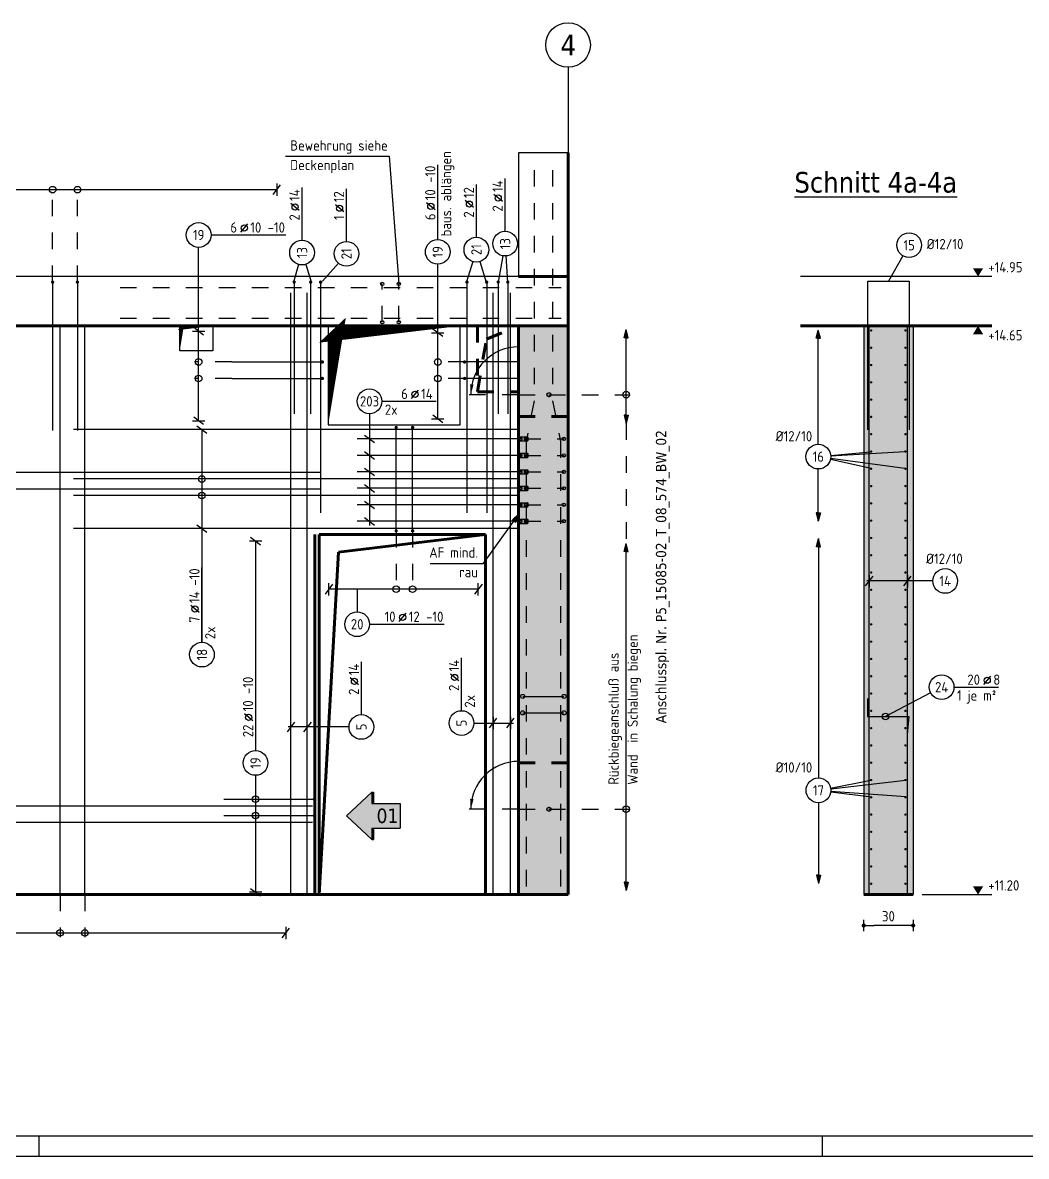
# Model space of a CAD drawing. Extents: x -6.5 to 37.8, y -21.5 to 0.
# Drawn here: x 6.68 to 12.76, y -21.46 to -14.58 of the extents above; entities that cross this region are included whole.
import ezdxf
from ezdxf.enums import TextEntityAlignment as Align

# ---------------------------------------------------------------- set-up
doc = ezdxf.new("R2010")
doc.units = 0
doc.header["$LTSCALE"] = 0.25
for name, pattern in [('AUSGEZOGEN', [1000.01, 1000, 0.01]), ('DOT', [0.175, 0.05, -0.125]), ('HIDDEN', [0.375, 0.25, -0.125]), ('HIDDEN2', [0.187, 0.125, -0.062]), ('VERDECKT', [0.375, 0.25, -0.125])]:
    doc.linetypes.add(name, pattern=pattern)
for name, color, linetype in [('ACHSEN', 7, 'Continuous'), ('AFU', 7, 'Continuous'), ('BETON', 7, 'Continuous'), ('DRUEBER', 7, 'Continuous'), ('grau_hell', 7, 'Continuous'), ('grau_mittel', 7, 'Continuous'), ('HILFE', 7, 'Continuous'), ('INDEX', 7, 'Continuous'), ('koten', 7, 'Continuous'), ('LENTON', 7, 'Continuous'), ('MASSE', 7, 'Continuous'), ('OBJEKT', 7, 'Continuous'), ('RAHMEN', 7, 'Continuous'), ('RND', 7, 'Continuous'), ('RND-1', 7, 'Continuous'), ('SCHATTEN', 15, 'Continuous'), ('SFP_Achsen', 7, 'Continuous'), ('STAHL', 7, 'Continuous'), ('TEXT', 7, 'Continuous'), ('VERDECKT', 7, 'Continuous'), ('WBZ', 7, 'Continuous'), ('WD', 7, 'Continuous')]:
    doc.layers.add(name, color=color, linetype=linetype)
doc.layers.add('NOPLOT', color=7, linetype='Continuous', plot=False)
doc.styles.add('helv', font='tahoma.ttf')
doc.styles.add('txt', font='isocp.shx')
doc.linetypes.add('AFU_50K', pattern='A,0.15,["/",Standard,S=0.2,R=0,X=-0.01,Y=-0.1],0.07,["/",Standard,S=0.2,R=0,X=-0.01,Y=-0.1],0.15', length=0.37)
doc.linetypes.add('AFU_50L', pattern='A,0.75,["/",Standard,S=0.2,R=0,X=-0.01,Y=-0.1],0.07,["/",Standard,S=0.2,R=0,X=-0.01,Y=-0.1],0.75', length=1.57)
doc.dimstyles.new('DOT_I', dxfattribs={"dimscale": 0.25, "dimtxt": 0.25, "dimasz": 0.25, "dimexe": 0.1, "dimexo": 0.3, "dimgap": 0.1, "dimtad": 1, "dimdec": 3, "dimzin": 3, "dimtxsty": 'txt', "dimblk": 'DOT', "dimblk1": 'DOT', "dimblk2": 'DOT', "dimsah": 1, "dimcen": 0.1, "dimse1": 1, "dimse2": 1, "dimazin": 0, "dimtfac": 1, "dimtdec": 4, "dimtix": 1, "dimtmove": 2, "dimatfit": 3, "dimfxl": 0, "dimtvp": 1, "dimtolj": 1, "dimtzin": 0, "dimarcsym": 0})

# ---------------------------------------------------------------- blocks, each defined once
blk = doc.blocks.new('PFEIL')
at = {"color": 7, "linetype": 'Continuous'}
blk.add_solid([(-1, -0.17), (-1, 0.17), (0, 0)], dxfattribs=at)
blk = doc.blocks.new('Pfeillinie')
at = {"layer": 'TEXT', "linetype": 'Continuous'}
blk.add_hatch(color=7, dxfattribs=at).paths.add_polyline_path([(0, 0), (-0.8, 0.2), (-0.8, 0), (-0.8, -0.2)])
at = {"layer": 'TEXT', "color": 7, "linetype": 'Continuous'}
for p, q in [((-0.8, 0), (-0.8, 0.2)), ((-0.8, 0.2), (0, 0)), ((-0.8, 0), (-0.8, -0.2)), ((-0.8, -0.2), (0, 0))]:
    blk.add_line(p, q, dxfattribs=at)
blk = doc.blocks.new('RND_LEI')
at = {"layer": 'RND', "color": 7, "linetype": 'Continuous'}
blk.add_line((1.022, 0.066), (1.19, 0.27), dxfattribs=at)
for centre, radius in [((0, 0), 0.3), ((1.106, 0.168), 0.075)]:
    blk.add_circle(centre, radius, dxfattribs=at)
at = {"layer": 'RND', "color": 7, "linetype": 'Continuous', "style": 'txt'}
blk.add_attdef('ANZ', text='', height=0.25, dxfattribs=at).set_placement((0.931, 0.057), align=Align.RIGHT)
for tag, p in [('DUM', (1.253, 0.057)), ('ABSTD', (1.674, 0.057)), ('POSTXT', (0.374, -0.327))]:
    blk.add_attdef(tag, p, '', height=0.25, dxfattribs=at)
blk.add_attdef('POSL', text='', height=0.25, dxfattribs=at).set_placement((0, 0), align=Align.MIDDLE)
blk = doc.blocks.new('LEI_GRE')
at = {"layer": 'RND', "color": 7, "linetype": 'Continuous'}
for p, q in [((-0.09, -0.12), (0.09, 0.12)), ((0, 0.15), (0, -0.15))]:
    blk.add_line(p, q, dxfattribs=at)
blk = doc.blocks.new('OKRD_O')
at = {"layer": 'koten', "color": 7, "linetype": 'Continuous'}
blk.add_solid([(-0.125, 0.202), (0.125, 0.202), (0, 0)], dxfattribs=at)
at = {"layer": 'koten', "style": 'txt'}
blk.add_attdef('OKRD', (0.25, 0.1), '', height=0.25, dxfattribs=at)
blk = doc.blocks.new('okrd_u')
at = {"layer": 'koten', "color": 7, "linetype": 'Continuous'}
blk.add_solid([(-0.125, -0.202), (0.125, -0.202), (0, 0)], dxfattribs=at)
at = {"layer": 'koten', "style": 'txt'}
blk.add_attdef('OKRD', (0.25, -0.35), '', height=0.25, dxfattribs=at)
blk = doc.blocks.new('RND_HIN')
at = {"layer": 'RND', "color": 7, "linetype": 'Continuous'}
blk.add_circle((0, 0), 0.3, dxfattribs=at)
at = {"layer": 'RND', "color": 7, "linetype": 'Continuous', "style": 'txt'}
blk.add_attdef('POSI', text='', height=0.25, dxfattribs=at).set_placement((0, 0), align=Align.MIDDLE)
blk = doc.blocks.new('DOT')
at = {"layer": 'MASSE', "color": 7, "linetype": 'Continuous'}
for p, q in [((0, 0), (-1, 0)), ((0, 0.54), (0, -0.54))]:
    blk.add_line(p, q, dxfattribs=at)
at = {"layer": 'MASSE', "color": 7, "linetype": 'Continuous', "const_width": 0.2}
blk.add_lwpolyline([(-0.1, 0, 1), (0.1, 0, 1)], format="xyb", close=True, dxfattribs=at)
blk = doc.blocks.new('*D17')
at = {"layer": 'Defpoints', "color": 0, "linetype": 'AUSGEZOGEN', "transparency": 16777216}
for p in [(11.7758, -20.0607), (11.7758, -20.0607), (12.0758, -20.0607)]:
    blk.add_point(p, dxfattribs=at)
at = {"layer": 'MASSE', "color": 0, "linetype": 'AUSGEZOGEN', "lineweight": -2, "transparency": 16777216}
blk.add_line((12.0133, -20.0607), (11.8383, -20.0607), dxfattribs=at)
at = {"layer": 'MASSE', "color": 0, "linetype": 'AUSGEZOGEN', "lineweight": -2, "transparency": 16777216, "xscale": 0.0625, "yscale": 0.0625, "zscale": 0.0625, "rotation": 180}
blk.add_blockref('DOT', (11.7758, -20.0607), dxfattribs=at)
at = {"layer": 'MASSE', "color": 0, "linetype": 'AUSGEZOGEN', "lineweight": -2, "transparency": 16777216, "xscale": 0.0625, "yscale": 0.0625, "zscale": 0.0625}
blk.add_blockref('DOT', (12.0758, -20.0607), dxfattribs=at)
at = {"layer": 'MASSE', "color": 0, "linetype": 'AUSGEZOGEN', "transparency": 16777216, "insert": (11.9258, -20.0044), "char_height": 0.0625, "attachment_point": 5, "style": 'txt'}
blk.add_mtext('\\A1;30', dxfattribs=at)
blk = doc.blocks.new('A1-19-0')
at = {"layer": 'RAHMEN', "color": 5}
blk.add_line((2, 0.5), (102.6, 0.5), dxfattribs=at)
at = {"layer": 'RAHMEN', "color": 7}
for p, q in [((27.1, 0), (27.1, 0.5)), ((46.1, 0), (46.1, 0.5))]:
    blk.add_line(p, q, dxfattribs=at)
at = {"layer": 'RAHMEN'}
blk.add_line((0, 0), (103.1, 0), dxfattribs=at)
blk = doc.blocks.new('hin_ind5')
at = {"layer": 'grau_hell', "linetype": 'AUSGEZOGEN'}
h = blk.add_hatch(color=9, dxfattribs=at)
h.dxf.hatch_style = 2
h.paths.add_polyline_path([(0, 0), (0.619, -0.577), (0.619, -0.3), (1.306, -0.3), (1.306, 0.3), (0.619, 0.3), (0.619, 0.577)])
h.paths.add_polyline_path([(0.34, -0.274), (1.311, -0.274), (1.311, 0.274), (0.34, 0.274)], flags=9)
at = {"layer": 'OBJEKT', "linetype": 'AUSGEZOGEN'}
for points in [[(0.619, 0.3), (0.66, 0.3), (0.66, 0.577), (0.619, 0.577)], [(0.619, -0.577), (0.66, -0.577), (0.66, -0.3), (0.619, -0.3)]]:
    blk.add_hatch(color=1, dxfattribs=at).paths.add_polyline_path(points)
at = {"layer": 'OBJEKT', "color": 1, "linetype": 'AUSGEZOGEN'}
for p, q in [((0, 0), (0.619, 0.577)), ((0.619, 0.577), (0.619, 0.3)), ((0.619, 0.577), (0.66, 0.577)), ((0.66, 0.577), (0.66, 0.3)), ((0.619, 0.3), (1.306, 0.3)), ((1.306, 0.3), (1.306, -0.3)), ((0, 0), (0.619, -0.577)), ((0.619, -0.3), (0.619, -0.577)), ((0.619, -0.3), (1.306, -0.3)), ((0.66, -0.3), (0.66, -0.577))]:
    blk.add_line(p, q, dxfattribs=at)
at = {"layer": 'OBJEKT', "color": 7, "linetype": 'AUSGEZOGEN'}
blk.add_line((0.619, -0.577), (0.66, -0.577), dxfattribs=at)
at = {"layer": 'INDEX', "color": 1, "linetype": 'Continuous', "style": 'helv'}
blk.add_attdef('INDEX', text='', height=0.35, rotation=360, dxfattribs=at).set_placement((1.259, 0), align=Align.MIDDLE_RIGHT)

msp = doc.modelspace()

# ---------------------------------------------------------------- hatches: boundary and pattern name
at = {"layer": 'grau_mittel'}
h = msp.add_hatch(color=61, dxfattribs=at)
h.paths.add_polyline_path([(9.6828, -16.8235), (9.6828, -16.9735), (9.9828, -16.9735), (9.9828, -16.4235), (9.6828, -16.4235)])
h.paths.add_polyline_path([(9.9828, -16.9735), (9.6828, -16.9735), (9.6828, -19.0735), (9.9828, -19.0735)])
h.paths.add_polyline_path([(9.9828, -19.0735), (9.6828, -19.0735), (9.6828, -19.8735), (9.9828, -19.8735)])
msp.add_hatch(color=61, dxfattribs=at).paths.add_polyline_path([(11.7758, -19.8735), (12.0758, -19.8735), (12.0758, -16.4235), (11.7758, -16.4235)])

# ---------------------------------------------------------------- linework, layer by layer
at = {"layer": 'ACHSEN', "color": 140, "linetype": 'AUSGEZOGEN'}
msp.add_line((9.9828, -14.854), (9.9828, -16.0798), dxfattribs=at)
at = {"layer": 'AFU', "color": 8, "linetype": 'AFU_50K', "lineweight": 70}
for p, q in [((9.6828, -16.1235), (9.9828, -16.1235)), ((11.7758, -16.4235), (12.0758, -16.4235)), ((11.7758, -19.8735), (12.0758, -19.8735))]:
    msp.add_line(p, q, dxfattribs=at)
at = {"layer": 'AFU', "color": 8, "linetype": 'AFU_50L', "lineweight": 70}
for p, q in [((9.9828, -16.4235), (2.3828, -16.4235)), ((9.6828, -16.4235), (9.6828, -19.8735)), ((2.3828, -19.8735), (9.9828, -19.8735))]:
    msp.add_line(p, q, dxfattribs=at)
at = {"layer": 'BETON', "color": 6, "linetype": 'AUSGEZOGEN'}
for p, q in [((9.9828, -15.3735), (9.6828, -15.3735)), ((9.6828, -15.3735), (9.6828, -16.1235)), ((9.6828, -16.1235), (6.0578, -16.1235)), ((12.5522, -16.1235), (11.3929, -16.1235)), ((11.7758, -16.4235), (11.7758, -19.8735)), ((12.0758, -16.4235), (12.0758, -19.8735))]:
    msp.add_line(p, q, dxfattribs=at)
at = {"layer": 'BETON', "color": 6, "linetype": 'AUSGEZOGEN', "lineweight": 70}
for p, q in [((9.9828, -19.8735), (9.9828, -15.3735)), ((11.3929, -16.4235), (11.7758, -16.4235)), ((12.0758, -16.4235), (12.5522, -16.4235)), ((8.4728, -17.6885), (8.4728, -19.8735)), ((8.4728, -17.6885), (9.4828, -17.6885)), ((9.4828, -17.6885), (9.4828, -19.8735))]:
    msp.add_line(p, q, dxfattribs=at)
at = {"layer": 'DRUEBER', "color": 7, "linetype": 'DOT', "lineweight": 70}
for p, q in [((2.6328, -16.4235), (9.6828, -16.4235)), ((9.6828, -16.4235), (9.6828, -16.9735)), ((9.6828, -16.9735), (9.9828, -16.9735)), ((9.6828, -19.8735), (9.6828, -19.0735)), ((9.6828, -19.0735), (9.9828, -19.0735))]:
    msp.add_line(p, q, dxfattribs=at)
at = {"layer": 'HILFE', "color": 102, "linetype": 'AUSGEZOGEN'}
for p, q in [((8.269, -15.3941), (8.8973, -15.3941)), ((8.8973, -15.3941), (8.9555, -16.168)), ((12.1309, -19.8735), (12.5522, -19.8735))]:
    msp.add_line(p, q, dxfattribs=at)
at = {"layer": 'LENTON', "color": 102}
for p, q in [((9.6828, -17.0958), (9.6828, -17.1021)), ((9.6828, -17.0958), (9.6838, -17.0958)), ((9.6837, -17.1013), (9.6828, -17.1001)), ((9.6828, -17.1021), (9.6828, -17.1148)), ((9.6828, -17.1148), (9.6828, -17.1212)), ((9.6828, -17.1168), (9.6837, -17.1156)), ((9.6828, -17.1212), (9.6838, -17.1212)), ((9.6837, -17.1156), (9.6837, -17.1013)), ((9.7041, -17.1034), (9.6837, -17.1013)), ((9.6837, -17.1013), (9.6837, -17.1156)), ((9.6837, -17.1156), (9.7041, -17.1135)), ((9.6846, -17.0973), (9.6838, -17.0958)), ((9.6838, -17.1212), (9.6846, -17.1196)), ((9.6861, -17.0958), (9.6853, -17.0973)), ((9.6853, -17.1196), (9.6861, -17.1212)), ((9.6861, -17.0958), (9.7366, -17.0958)), ((9.6861, -17.1212), (9.7366, -17.1212)), ((9.7041, -17.1135), (9.7041, -17.1034)), ((9.7373, -17.1013), (9.7169, -17.1034)), ((9.7169, -17.1034), (9.7169, -17.1135)), ((9.7169, -17.1135), (9.7373, -17.1156)), ((9.7383, -17.0975), (9.7366, -17.0958)), ((9.7366, -17.1212), (9.7383, -17.1195)), ((9.7383, -17.1001), (9.7373, -17.1013)), ((9.7373, -17.1013), (9.7373, -17.1156)), ((9.7373, -17.1156), (9.7373, -17.1013)), ((9.7373, -17.1156), (9.7383, -17.1168)), ((9.7383, -17.0975), (9.7383, -17.0989)), ((9.7383, -17.0989), (9.7383, -17.1085)), ((9.7383, -17.1085), (9.7383, -17.118)), ((9.7383, -17.118), (9.7383, -17.1195)), ((9.6828, -17.1958), (9.6828, -17.2021)), ((9.6828, -17.1958), (9.6838, -17.1958)), ((9.6837, -17.2013), (9.6828, -17.2001)), ((9.6828, -17.2021), (9.6828, -17.2148)), ((9.6828, -17.2148), (9.6828, -17.2212)), ((9.6828, -17.2168), (9.6837, -17.2156)), ((9.6828, -17.2212), (9.6838, -17.2212)), ((9.6837, -17.2156), (9.6837, -17.2013)), ((9.7041, -17.2034), (9.6837, -17.2013)), ((9.6837, -17.2013), (9.6837, -17.2156)), ((9.6837, -17.2156), (9.7041, -17.2135)), ((9.6846, -17.1973), (9.6838, -17.1958)), ((9.6838, -17.2212), (9.6846, -17.2196)), ((9.6861, -17.1958), (9.6853, -17.1973)), ((9.6853, -17.2196), (9.6861, -17.2212)), ((9.6861, -17.1958), (9.7366, -17.1958)), ((9.6861, -17.2212), (9.7366, -17.2212)), ((9.7041, -17.2135), (9.7041, -17.2034)), ((9.7373, -17.2013), (9.7169, -17.2034)), ((9.7169, -17.2034), (9.7169, -17.2135)), ((9.7169, -17.2135), (9.7373, -17.2156)), ((9.7383, -17.1975), (9.7366, -17.1958)), ((9.7366, -17.2212), (9.7383, -17.2195)), ((9.7383, -17.2001), (9.7373, -17.2013)), ((9.7373, -17.2013), (9.7373, -17.2156)), ((9.7373, -17.2156), (9.7373, -17.2013)), ((9.7373, -17.2156), (9.7383, -17.2168)), ((9.7383, -17.1975), (9.7383, -17.1989)), ((9.7383, -17.1989), (9.7383, -17.2085)), ((9.7383, -17.2085), (9.7383, -17.218)), ((9.7383, -17.218), (9.7383, -17.2195)), ((9.6828, -17.2958), (9.6828, -17.3021)), ((9.6828, -17.2958), (9.6838, -17.2958)), ((9.6837, -17.3013), (9.6828, -17.3001)), ((9.6828, -17.3021), (9.6828, -17.3148)), ((9.6828, -17.3148), (9.6828, -17.3212)), ((9.6828, -17.3168), (9.6837, -17.3156)), ((9.6828, -17.3212), (9.6838, -17.3212)), ((9.6837, -17.3156), (9.6837, -17.3013)), ((9.7041, -17.3034), (9.6837, -17.3013)), ((9.6837, -17.3013), (9.6837, -17.3156)), ((9.6837, -17.3156), (9.7041, -17.3135)), ((9.6846, -17.2973), (9.6838, -17.2958)), ((9.6838, -17.3212), (9.6846, -17.3196)), ((9.6861, -17.2958), (9.6853, -17.2973)), ((9.6853, -17.3196), (9.6861, -17.3212)), ((9.6861, -17.2958), (9.7366, -17.2958)), ((9.6861, -17.3212), (9.7366, -17.3212)), ((9.7041, -17.3135), (9.7041, -17.3034)), ((9.7373, -17.3013), (9.7169, -17.3034)), ((9.7169, -17.3034), (9.7169, -17.3135)), ((9.7169, -17.3135), (9.7373, -17.3156)), ((9.7383, -17.2975), (9.7366, -17.2958)), ((9.7366, -17.3212), (9.7383, -17.3195)), ((9.7383, -17.3001), (9.7373, -17.3013)), ((9.7373, -17.3013), (9.7373, -17.3156)), ((9.7373, -17.3156), (9.7373, -17.3013)), ((9.7373, -17.3156), (9.7383, -17.3168)), ((9.7383, -17.2975), (9.7383, -17.2989)), ((9.7383, -17.2989), (9.7383, -17.3085)), ((9.7383, -17.3085), (9.7383, -17.318)), ((9.7383, -17.318), (9.7383, -17.3195)), ((9.6828, -17.3958), (9.6828, -17.4021)), ((9.6828, -17.3958), (9.6838, -17.3958)), ((9.6846, -17.3973), (9.6838, -17.3958)), ((9.6861, -17.3958), (9.6853, -17.3973)), ((9.6861, -17.3958), (9.7366, -17.3958)), ((9.7383, -17.3975), (9.7366, -17.3958)), ((9.7383, -17.3975), (9.7383, -17.3989)), ((9.7383, -17.3989), (9.7383, -17.4085)), ((9.6837, -17.4013), (9.6828, -17.4001)), ((9.6828, -17.4021), (9.6828, -17.4148)), ((9.6828, -17.4148), (9.6828, -17.4212)), ((9.6828, -17.4168), (9.6837, -17.4156)), ((9.6828, -17.4212), (9.6838, -17.4212)), ((9.6837, -17.4156), (9.6837, -17.4013)), ((9.7041, -17.4034), (9.6837, -17.4013)), ((9.6837, -17.4013), (9.6837, -17.4156)), ((9.6837, -17.4156), (9.7041, -17.4135)), ((9.6838, -17.4212), (9.6846, -17.4196)), ((9.6853, -17.4196), (9.6861, -17.4212)), ((9.6861, -17.4212), (9.7366, -17.4212)), ((9.7041, -17.4135), (9.7041, -17.4034)), ((9.7373, -17.4013), (9.7169, -17.4034)), ((9.7169, -17.4034), (9.7169, -17.4135)), ((9.7169, -17.4135), (9.7373, -17.4156)), ((9.7366, -17.4212), (9.7383, -17.4195)), ((9.7383, -17.4001), (9.7373, -17.4013)), ((9.7373, -17.4013), (9.7373, -17.4156)), ((9.7373, -17.4156), (9.7373, -17.4013)), ((9.7373, -17.4156), (9.7383, -17.4168)), ((9.7383, -17.4085), (9.7383, -17.418)), ((9.7383, -17.418), (9.7383, -17.4195)), ((9.6828, -17.4958), (9.6828, -17.5021)), ((9.6828, -17.4958), (9.6838, -17.4958)), ((9.6837, -17.5013), (9.6828, -17.5001)), ((9.6828, -17.5021), (9.6828, -17.5148)), ((9.6828, -17.5148), (9.6828, -17.5212)), ((9.6828, -17.5168), (9.6837, -17.5156)), ((9.6828, -17.5212), (9.6838, -17.5212)), ((9.6837, -17.5156), (9.6837, -17.5013)), ((9.7041, -17.5034), (9.6837, -17.5013)), ((9.6837, -17.5013), (9.6837, -17.5156)), ((9.6837, -17.5156), (9.7041, -17.5135)), ((9.6846, -17.4973), (9.6838, -17.4958)), ((9.6838, -17.5212), (9.6846, -17.5196)), ((9.6861, -17.4958), (9.6853, -17.4973)), ((9.6853, -17.5196), (9.6861, -17.5212)), ((9.6861, -17.4958), (9.7366, -17.4958)), ((9.6861, -17.5212), (9.7366, -17.5212)), ((9.7041, -17.5135), (9.7041, -17.5034)), ((9.7373, -17.5013), (9.7169, -17.5034)), ((9.7169, -17.5034), (9.7169, -17.5135)), ((9.7169, -17.5135), (9.7373, -17.5156)), ((9.7383, -17.4975), (9.7366, -17.4958)), ((9.7366, -17.5212), (9.7383, -17.5195)), ((9.7383, -17.5001), (9.7373, -17.5013)), ((9.7373, -17.5013), (9.7373, -17.5156)), ((9.7373, -17.5156), (9.7373, -17.5013)), ((9.7373, -17.5156), (9.7383, -17.5168)), ((9.7383, -17.4975), (9.7383, -17.4989)), ((9.7383, -17.4989), (9.7383, -17.5085)), ((9.7383, -17.5085), (9.7383, -17.518)), ((9.7383, -17.518), (9.7383, -17.5195)), ((9.6828, -17.5958), (9.6828, -17.6021)), ((9.6828, -17.5958), (9.6838, -17.5958)), ((9.6837, -17.6013), (9.6828, -17.6001)), ((9.6828, -17.6021), (9.6828, -17.6148)), ((9.6837, -17.6156), (9.6837, -17.6013)), ((9.7041, -17.6034), (9.6837, -17.6013)), ((9.6837, -17.6013), (9.6837, -17.6156)), ((9.6846, -17.5973), (9.6838, -17.5958)), ((9.6861, -17.5958), (9.6853, -17.5973)), ((9.6861, -17.5958), (9.7366, -17.5958)), ((9.7041, -17.6135), (9.7041, -17.6034)), ((9.7373, -17.6013), (9.7169, -17.6034)), ((9.7169, -17.6034), (9.7169, -17.6135)), ((9.7383, -17.5975), (9.7366, -17.5958)), ((9.7383, -17.6001), (9.7373, -17.6013)), ((9.7373, -17.6013), (9.7373, -17.6156)), ((9.7373, -17.6156), (9.7373, -17.6013)), ((9.7383, -17.5975), (9.7383, -17.5989)), ((9.7383, -17.5989), (9.7383, -17.6085)), ((9.6828, -17.6148), (9.6828, -17.6212)), ((9.6828, -17.6168), (9.6837, -17.6156)), ((9.6828, -17.6212), (9.6838, -17.6212)), ((9.6837, -17.6156), (9.7041, -17.6135)), ((9.6838, -17.6212), (9.6846, -17.6196)), ((9.6853, -17.6196), (9.6861, -17.6212)), ((9.6861, -17.6212), (9.7366, -17.6212)), ((9.7169, -17.6135), (9.7373, -17.6156)), ((9.7366, -17.6212), (9.7383, -17.6195)), ((9.7373, -17.6156), (9.7383, -17.6168)), ((9.7383, -17.6085), (9.7383, -17.618)), ((9.7383, -17.618), (9.7383, -17.6195))]:
    msp.add_line(p, q, dxfattribs=at)
for centre, start, end in [((9.685, -17.0971), 207.50004, 332.49996), ((9.685, -17.1198), 27.50006, 152.49994), ((9.685, -17.1971), 207.50004, 332.49996), ((9.685, -17.2198), 27.50006, 152.49994), ((9.685, -17.2971), 207.50004, 332.49996), ((9.685, -17.3198), 27.50006, 152.49994), ((9.685, -17.3971), 207.50004, 332.49996), ((9.685, -17.4198), 27.50006, 152.49994), ((9.685, -17.4971), 207.50004, 332.49996), ((9.685, -17.5198), 27.50006, 152.49994), ((9.685, -17.5971), 207.50004, 332.49996), ((9.685, -17.6198), 27.50006, 152.49994)]:
    msp.add_arc(centre, 0.00041, start, end, dxfattribs=at)
at = {"layer": 'NOPLOT', "color": 191, "linetype": 'Continuous', "lineweight": 70}
msp.add_line((8.4478, -17.6885), (8.4478, -19.8735), dxfattribs=at)
at = {"layer": 'RND', "color": 7, "linetype": 'AUSGEZOGEN'}
for p, q in [((9.1924, -15.8988), (9.1924, -15.4456)), ((9.601, -15.849), (9.601, -15.529)), ((4.6126, -15.5965), (8.2168, -15.5965)), ((8.3694, -15.9033), (8.3694, -15.5833)), ((8.6389, -15.9106), (8.6389, -15.5906)), ((9.4267, -15.8857), (9.4267, -15.5657)), ((7.8173, -15.8716), (8.2705, -15.8716)), ((7.7423, -16.4559), (7.7423, -15.9466)), ((9.1924, -16.4649), (9.1924, -16.0488)), ((7.7423, -16.9985), (7.7423, -16.4559)), ((9.1924, -16.9879), (9.1924, -16.4649)), ((8.8534, -16.8807), (9.1834, -16.8807)), ((7.7621, -17.0517), (7.7621, -17.6517)), ((7.7621, -17.6517), (7.7621, -18.3424)), ((8.0873, -17.7282), (8.0873, -18.9995)), ((7.7621, -18.3424), (7.7621, -17.8893)), ((9.4385, -18.0205), (8.5317, -18.0205)), ((8.7036, -18.0205), (8.7036, -18.158)), ((8.7786, -18.233), (9.2317, -18.233)), ((8.7292, -18.7812), (8.7292, -18.4612)), ((9.3365, -18.7575), (9.3365, -18.4375)), ((12.3233, -18.6147), (12.5933, -18.6147)), ((8.0873, -19.1495), (8.0873, -19.8578)), ((5.8643, -20.1059), (8.2712, -20.1059))]:
    msp.add_line(p, q, dxfattribs=at)
at = {"layer": 'RND', "color": 102, "linetype": 'VERDECKT'}
for p, q in [((6.8568, -16.1574), (6.8568, -15.5715)), ((7.0068, -16.1574), (7.0068, -15.5715)), ((7.9427, -16.642), (7.7173, -16.642)), ((9.355, -16.642), (9.1674, -16.642)), ((7.9427, -16.742), (7.7173, -16.742)), ((9.355, -16.742), (9.1674, -16.742)), ((9.8668, -16.8405), (10.3598, -16.8405)), ((8.9402, -17.6665), (8.9402, -18.0455)), ((9.0402, -17.6665), (9.0402, -18.0455)), ((9.8668, -19.3554), (10.3598, -19.3554)), ((6.9014, -19.8735), (6.9014, -20.1309)), ((7.0514, -19.8735), (7.0514, -20.1309))]:
    msp.add_line(p, q, dxfattribs=at)
at = {"layer": 'RND', "color": 102, "linetype": 'AUSGEZOGEN'}
for p, q in [((9.5876, -15.9979), (9.5589, -16.1574)), ((9.6058, -15.9989), (9.6161, -16.1575)), ((12.0141, -15.9983), (11.9258, -16.1527)), ((8.3488, -16.0505), (8.3185, -16.157)), ((8.3916, -16.05), (8.4246, -16.1558)), ((8.5895, -16.042), (8.4934, -16.1518)), ((9.4045, -16.0324), (9.3665, -16.1548)), ((9.4484, -16.0325), (9.4866, -16.1588)), ((8.7784, -16.9557), (8.7784, -17.6332)), ((11.5753, -17.2091), (11.8158, -17.1866)), ((11.5754, -17.2115), (12.026, -17.1841)), ((11.5738, -17.2321), (11.8208, -17.2861)), ((11.5749, -17.226), (12.026, -17.2861)), ((12.1949, -17.9704), (11.795, -17.9704)), ((12.1818, -18.6495), (11.9084, -18.7926)), ((9.4115, -18.8325), (9.6509, -18.8325)), ((8.6542, -18.8562), (8.2848, -18.8562)), ((11.575, -19.2266), (11.8195, -19.1795)), ((11.5758, -19.2322), (12.0293, -19.1795)), ((11.5758, -19.2498), (11.8215, -19.2793)), ((11.5761, -19.246), (12.0313, -19.2773))]:
    msp.add_line(p, q, dxfattribs=at)
at = {"layer": 'RND', "color": 102, "linetype": 'HIDDEN'}
msp.add_line((10.3348, -17.0144), (10.3348, -17.7423), dxfattribs=at)
at = {"layer": 'RND', "color": 1, "linetype": 'HIDDEN'}
for points in [[(9.7776, -15.4776), (9.7776, -16.8776), (9.7283, -17.1235), (9.7283, -19.8735)], [(9.888, -15.4776), (9.888, -16.8776), (9.9373, -17.1235), (9.9373, -19.8735)], [(7.2653, -16.1901), (9.9399, -16.1901)], [(8.8555, -16.4013), (8.8555, -16.168)], [(8.9555, -16.4013), (8.9555, -16.168)], [(7.2653, -16.3759), (9.9399, -16.3759)], [(9.7169, -17.1085), (9.9569, -17.1085)], [(9.7169, -17.2085), (9.9569, -17.2085)], [(9.7169, -17.3085), (9.9569, -17.3085)], [(9.7169, -17.4085), (9.9569, -17.4085)], [(9.7169, -17.5085), (9.9569, -17.5085)], [(9.7169, -17.6085), (9.9569, -17.6085)]]:
    msp.add_lwpolyline(points, dxfattribs=at)
at = {"layer": 'RND', "color": 7, "linetype": 'AUSGEZOGEN'}
for points, const_width in [([(6.8518, -16.1574, 1), (6.8618, -16.1574, 1)], 0.01), ([(7.0018, -16.1574, 1), (7.0118, -16.1574, 1)], 0.01), ([(8.3165, -16.1574, 1), (8.3265, -16.1574, 1)], 0.01), ([(8.4165, -16.1574, 1), (8.4265, -16.1574, 1)], 0.01), ([(8.4771, -16.1574, 1), (8.4871, -16.1574, 1)], 0.01), ([(9.3644, -16.1574, 1), (9.3744, -16.1574, 1)], 0.01), ([(9.4842, -16.1574, 1), (9.4942, -16.1574, 1)], 0.01), ([(9.5539, -16.1574, 1), (9.5639, -16.1574, 1)], 0.01), ([(9.6122, -16.1574, 1), (9.6222, -16.1574, 1)], 0.01), ([(11.8176, -16.4507, 1), (11.8246, -16.4507, 1)], 0.007), ([(12.0252, -16.4507, 1), (12.0322, -16.4507, 1)], 0.007), ([(11.8176, -16.5556, 1), (11.8246, -16.5556, 1)], 0.007), ([(12.0252, -16.5556, 1), (12.0322, -16.5556, 1)], 0.007), ([(8.4877, -16.642, 1), (8.4977, -16.642, 1)], 0.01), ([(9.36, -16.642, -1), (9.35, -16.642, -1)], 0.01), ([(11.8176, -16.6605, 1), (11.8246, -16.6605, 1)], 0.007), ([(12.0252, -16.6605, 1), (12.0322, -16.6605, 1)], 0.007), ([(8.4877, -16.742, 1), (8.4977, -16.742, 1)], 0.01), ([(9.36, -16.742, -1), (9.35, -16.742, -1)], 0.01), ([(11.8176, -16.7654, 1), (11.8246, -16.7654, 1)], 0.007), ([(12.0252, -16.7654, 1), (12.0322, -16.7654, 1)], 0.007), ([(11.8176, -16.8703, 1), (11.8246, -16.8703, 1)], 0.007), ([(12.0252, -16.8703, 1), (12.0322, -16.8703, 1)], 0.007), ([(11.8176, -16.9752, 1), (11.8246, -16.9752, 1)], 0.007), ([(12.0252, -16.9752, 1), (12.0322, -16.9752, 1)], 0.007), ([(8.9352, -17.0393, 1), (8.9452, -17.0393, 1)], 0.01), ([(9.0352, -17.0393, 1), (9.0452, -17.0393, 1)], 0.01), ([(11.8176, -17.0801, 1), (11.8246, -17.0801, 1)], 0.007), ([(12.0252, -17.0801, 1), (12.0322, -17.0801, 1)], 0.007), ([(11.8176, -17.185, 1), (11.8246, -17.185, 1)], 0.007), ([(12.0252, -17.185, 1), (12.0322, -17.185, 1)], 0.007), ([(11.8176, -17.2899, 1), (11.8246, -17.2899, 1)], 0.007), ([(12.0252, -17.2899, 1), (12.0322, -17.2899, 1)], 0.007), ([(11.8176, -17.3948, 1), (11.8246, -17.3948, 1)], 0.007), ([(12.0252, -17.3948, 1), (12.0322, -17.3948, 1)], 0.007), ([(11.8176, -17.4997, 1), (11.8246, -17.4997, 1)], 0.007), ([(12.0252, -17.4997, 1), (12.0322, -17.4997, 1)], 0.007), ([(11.8176, -17.6046, 1), (11.8246, -17.6046, 1)], 0.007), ([(12.0252, -17.6046, 1), (12.0322, -17.6046, 1)], 0.007), ([(8.9352, -17.6665, 1), (8.9452, -17.6665, 1)], 0.01), ([(9.0352, -17.6665, 1), (9.0452, -17.6665, 1)], 0.01), ([(11.8176, -17.7095, 1), (11.8246, -17.7095, 1)], 0.007), ([(12.0252, -17.7095, 1), (12.0322, -17.7095, 1)], 0.007), ([(11.8176, -17.8144, 1), (11.8246, -17.8144, 1)], 0.007), ([(12.0252, -17.8144, 1), (12.0322, -17.8144, 1)], 0.007), ([(11.8176, -17.9192, 1), (11.8246, -17.9192, 1)], 0.007), ([(12.0252, -17.9192, 1), (12.0322, -17.9192, 1)], 0.007), ([(11.8176, -18.0241, 1), (11.8246, -18.0241, 1)], 0.007), ([(12.0252, -18.0241, 1), (12.0322, -18.0241, 1)], 0.007), ([(11.8176, -18.129, 1), (11.8246, -18.129, 1)], 0.007), ([(12.0252, -18.129, 1), (12.0322, -18.129, 1)], 0.007), ([(11.8176, -18.2339, 1), (11.8246, -18.2339, 1)], 0.007), ([(12.0252, -18.2339, 1), (12.0322, -18.2339, 1)], 0.007), ([(11.8176, -18.3388, 1), (11.8246, -18.3388, 1)], 0.007), ([(12.0252, -18.3388, 1), (12.0322, -18.3388, 1)], 0.007), ([(11.8176, -18.4437, 1), (11.8246, -18.4437, 1)], 0.007), ([(12.0252, -18.4437, 1), (12.0322, -18.4437, 1)], 0.007), ([(11.8176, -18.5486, 1), (11.8246, -18.5486, 1)], 0.007), ([(12.0252, -18.5486, 1), (12.0322, -18.5486, 1)], 0.007), ([(11.8176, -18.6535, 1), (11.8246, -18.6535, 1)], 0.007), ([(12.0252, -18.6535, 1), (12.0322, -18.6535, 1)], 0.007), ([(11.8176, -18.7584, 1), (11.8246, -18.7584, 1)], 0.007), ([(12.0252, -18.7584, 1), (12.0322, -18.7584, 1)], 0.007), ([(11.8176, -18.8633, 1), (11.8246, -18.8633, 1)], 0.007), ([(12.0252, -18.8633, 1), (12.0322, -18.8633, 1)], 0.007), ([(11.8176, -18.9682, 1), (11.8246, -18.9682, 1)], 0.007), ([(12.0252, -18.9682, 1), (12.0322, -18.9682, 1)], 0.007), ([(11.8176, -19.0731, 1), (11.8246, -19.0731, 1)], 0.007), ([(12.0252, -19.0731, 1), (12.0322, -19.0731, 1)], 0.007), ([(11.8176, -19.178, 1), (11.8246, -19.178, 1)], 0.007), ([(12.0252, -19.178, 1), (12.0322, -19.178, 1)], 0.007), ([(8.4392, -19.2937, 1), (8.4492, -19.2937, 1)], 0.01), ([(11.8176, -19.2829, 1), (11.8246, -19.2829, 1)], 0.007), ([(12.0252, -19.2829, 1), (12.0322, -19.2829, 1)], 0.007), ([(8.4392, -19.3937, 1), (8.4492, -19.3937, 1)], 0.01), ([(11.8176, -19.3878, 1), (11.8246, -19.3878, 1)], 0.007), ([(12.0252, -19.3878, 1), (12.0322, -19.3878, 1)], 0.007), ([(11.8176, -19.4927, 1), (11.8246, -19.4927, 1)], 0.007), ([(12.0252, -19.4927, 1), (12.0322, -19.4927, 1)], 0.007), ([(11.8176, -19.5976, 1), (11.8246, -19.5976, 1)], 0.007), ([(12.0252, -19.5976, 1), (12.0322, -19.5976, 1)], 0.007), ([(11.8176, -19.7025, 1), (11.8246, -19.7025, 1)], 0.007), ([(12.0252, -19.7025, 1), (12.0322, -19.7025, 1)], 0.007), ([(11.8176, -19.8073, 1), (11.8246, -19.8073, 1)], 0.007), ([(12.0252, -19.8073, 1), (12.0322, -19.8073, 1)], 0.007)]:
    msp.add_lwpolyline(points, format="xyb", close=True, dxfattribs=dict(at, const_width=const_width))
at = {"layer": 'RND', "color": 1, "linetype": 'AUSGEZOGEN'}
for points in [[(6.8568, -16.1574), (6.8568, -17.0574)], [(7.0068, -16.1574), (7.0068, -17.0574)], [(8.3215, -16.1574), (8.3215, -16.9574)], [(8.4215, -16.1574), (8.4215, -16.9574)], [(8.4821, -16.1574), (8.4821, -17.5574)], [(9.3694, -16.1574), (9.3694, -17.5574)], [(9.4892, -16.1574), (9.4892, -17.5574)], [(9.5589, -16.1574), (9.5589, -16.9574)], [(9.6172, -16.1574), (9.6172, -16.9574)], [(11.8008, -17.0527), (11.8008, -16.1527), (12.0508, -16.1527), (12.0508, -17.0527)], [(8.3012, -19.8735), (8.3012, -16.2235)], [(8.4012, -19.8735), (8.4012, -16.2235)], [(9.5291, -19.8735), (9.5291, -16.2235)], [(9.634, -19.8735), (9.634, -16.2235)], [(6.9014, -19.8735), (6.9014, -16.4235)], [(7.0514, -19.8735), (7.0514, -16.4235)], [(11.8098, -19.8735), (11.8098, -16.4235)], [(12.0419, -19.8735), (12.0419, -16.4235)], [(7.9427, -16.642), (8.4927, -16.642)], [(9.6828, -16.642), (9.355, -16.642)], [(7.9427, -16.742), (8.4927, -16.742)], [(9.6828, -16.742), (9.355, -16.742)], [(9.6828, -17.0517), (6.9828, -17.0517)], [(8.9402, -17.6665), (8.9402, -17.0393)], [(9.0402, -17.6665), (9.0402, -17.0393)], [(9.7041, -17.1085), (8.7041, -17.1085)], [(9.7041, -17.2085), (8.7041, -17.2085)], [(2.6328, -17.3113), (8.4828, -17.3113)], [(9.7041, -17.3085), (8.7041, -17.3085)], [(9.6828, -17.3517), (6.9828, -17.3517)], [(2.6328, -17.4113), (8.4828, -17.4113)], [(9.6828, -17.4517), (6.9828, -17.4517)], [(9.7041, -17.4085), (8.7041, -17.4085)], [(9.7041, -17.5085), (8.7041, -17.5085)], [(9.6828, -17.6517), (6.9828, -17.6517)], [(9.7041, -17.6085), (8.7041, -17.6085)], [(9.7078, -18.6708), (9.9578, -18.6708)], [(9.7078, -18.7708), (9.9578, -18.7708)], [(7.8942, -19.2937), (8.4442, -19.2937)], [(2.6328, -19.3338), (8.4328, -19.3338)], [(7.8942, -19.3937), (8.4442, -19.3937)], [(2.6328, -19.4338), (8.4328, -19.4338)]]:
    msp.add_lwpolyline(points, dxfattribs=at)
at = {"layer": 'RND', "color": 102, "linetype": 'AUSGEZOGEN'}
for points in [[(10.3348, -17.0144), (10.3348, -16.4458)], [(11.5006, -17.1411), (11.5006, -16.4485)], [(11.5006, -17.6078), (11.5006, -17.2911)], [(9.6828, -17.5648), (9.4668, -17.8659), (9.1469, -17.8659)], [(10.3348, -19.8474), (10.3348, -17.7423)], [(11.5013, -17.713), (11.5013, -19.1658)], [(11.5013, -19.3158), (11.5013, -19.8052)]]:
    msp.add_lwpolyline(points, dxfattribs=at)
at = {"layer": 'RND', "color": 7, "linetype": 'AUSGEZOGEN'}
for centre, radius in [((6.8568, -15.5965), 0.02), ((7.0068, -15.5965), 0.02), ((8.8555, -16.168), 0.01), ((8.9555, -16.168), 0.01), ((8.8555, -16.4013), 0.01), ((8.9555, -16.4013), 0.01), ((7.7423, -16.642), 0.02), ((9.1924, -16.642), 0.02), ((7.7423, -16.742), 0.02), ((9.1924, -16.742), 0.02), ((10.3348, -16.8405), 0.02), ((9.9569, -17.1085), 0.01), ((9.9569, -17.2085), 0.01), ((9.9569, -17.3085), 0.01), ((7.7621, -17.3517), 0.02), ((9.9569, -17.4085), 0.01), ((7.7621, -17.4517), 0.02), ((9.9569, -17.5085), 0.01), ((9.9569, -17.6085), 0.01), ((8.9402, -18.0205), 0.02), ((9.0402, -18.0205), 0.02), ((9.7078, -18.6708), 0.0125), ((9.9578, -18.6708), 0.0125), ((9.7078, -18.7708), 0.0125), ((9.9578, -18.7708), 0.0125), ((11.9084, -18.7926), 0.02), ((8.0873, -19.2937), 0.02), ((8.0873, -19.3937), 0.02), ((10.3348, -19.3554), 0.02), ((6.9014, -20.1059), 0.02), ((7.0514, -20.1059), 0.02)]:
    msp.add_circle(centre, radius, dxfattribs=at)
at = {"layer": 'RND-1', "color": 1, "linetype": 'AUSGEZOGEN'}
msp.add_lwpolyline([(11.7992, -18.6826), (11.7992, -18.7926), (12.0492, -18.7926), (12.0396, -18.9022)], dxfattribs=at)
at = {"layer": 'SCHATTEN', "color": 1, "linetype": 'AUSGEZOGEN', "lineweight": 70}
for points in [[(7.6278, -16.5735, 0, 0.0245, 0), (7.64, -16.4245, 0, 0, 0), (7.6285, -16.4353, 0.0236, 0, 0), (7.8278, -16.4235, 0, 0, 0)], [(8.5278, -17.0235, 0, 0.0978, 0), (8.5765, -16.4275, 0, 0, 0), (8.5306, -16.4706, 0.0944, 0, 0), (9.3278, -16.4235, 0, 0, 0)]]:
    msp.add_lwpolyline(points, format="xyseb", dxfattribs=at)
at = {"layer": 'SFP_Achsen', "color": 7, "linetype": 'AUSGEZOGEN'}
msp.add_circle((9.9828, -14.7188), 0.1352, dxfattribs=at)
at = {"layer": 'STAHL', "color": 102, "linetype": 'AUSGEZOGEN', "lineweight": 70}
for p, q in [((8.5899, -17.7949), (9.4828, -17.6885)), ((8.4728, -19.8735), (8.5899, -17.7949))]:
    msp.add_line(p, q, dxfattribs=at)
at = {"layer": 'TEXT', "color": 7, "linetype": 'VERDECKT'}
for p, q in [((9.6828, -16.8405), (9.8668, -16.8405)), ((9.6828, -19.3554), (9.8668, -19.3554))]:
    msp.add_line(p, q, dxfattribs=at)
for points in [[(9.6828, -16.8405), (9.3628, -16.8405)], [(9.6828, -19.3554), (9.3628, -19.3554)]]:
    msp.add_lwpolyline(points, dxfattribs=at)
for centre in [(9.8668, -16.8405), (9.8668, -19.3554)]:
    msp.add_circle(centre, 0.012, dxfattribs=at)
at = {"layer": 'TEXT', "color": 102, "linetype": 'AUSGEZOGEN'}
for centre in [(9.6828, -16.8405), (9.6828, -19.3554)]:
    msp.add_arc(centre, 0.2904, 90, 180, dxfattribs=at)
at = {"layer": 'VERDECKT', "color": 7, "linetype": 'HIDDEN', "lineweight": 70}
for p, q in [((2.6328, -16.4235), (9.6828, -16.4235)), ((9.6828, -16.9735), (9.9828, -16.9735)), ((9.6828, -19.0735), (9.9828, -19.0735))]:
    msp.add_line(p, q, dxfattribs=at)
at = {"layer": 'VERDECKT', "color": 7, "linetype": 'VERDECKT'}
msp.add_line((9.6828, -16.4235), (9.6828, -16.9735), dxfattribs=at)
at = {"layer": 'VERDECKT', "color": 7, "linetype": 'VERDECKT', "lineweight": 70}
msp.add_line((9.6828, -19.0735), (9.6828, -19.8735), dxfattribs=at)
at = {"layer": 'WBZ', "color": 102, "linetype": 'HIDDEN2', "lineweight": 70}
for p, q in [((9.4876, -16.5039), (9.6828, -16.4235)), ((9.4328, -16.8235), (9.4876, -16.5039))]:
    msp.add_line(p, q, dxfattribs=at)
msp.add_lwpolyline([(9.4328, -16.4235), (9.4328, -16.8235), (9.6828, -16.8235), (9.6828, -16.4235)], close=True, dxfattribs=at)
at = {"layer": 'WD', "color": 6, "linetype": 'AUSGEZOGEN'}
for points in [[(7.8278, -16.4235), (7.8278, -16.5735), (7.6278, -16.5735), (7.6278, -16.4235)], [(9.3278, -17.0235), (9.3278, -16.4235), (8.5278, -16.4235), (8.5278, -17.0235)]]:
    msp.add_lwpolyline(points, close=True, dxfattribs=at)

# ---------------------------------------------------------------- block references
at = {"layer": 'koten', "color": 7, "linetype": 'AUSGEZOGEN', "xscale": 0.25, "yscale": 0.25, "zscale": 0.25}
for name, p, values in [('OKRD_O', (12.4693, -16.1235), {'OKRD': '+14.95'}), ('okrd_u', (12.4693, -16.4235), {'OKRD': '+14.65'}), ('OKRD_O', (12.4693, -19.8735), {'OKRD': '+11.20'})]:
    msp.add_blockref(name, p, dxfattribs=at).add_auto_attribs(values)
at = {"layer": 'RAHMEN', "color": 7, "linetype": 'AUSGEZOGEN', "xscale": 0.25, "yscale": 0.25, "zscale": 0.25}
msp.add_blockref('A1-19-0', (0, -21.461), dxfattribs=at)
at = {"layer": 'RND', "color": 7, "linetype": 'AUSGEZOGEN', "xscale": 0.25, "yscale": 0.25, "zscale": 0.25, "rotation": 90}
for p, values in [((9.1924, -15.9738), {'POSL': '19', 'DUM': '10', 'ANZ': '6', 'ABSTD': '-10', 'POSTXT': 'baus. ablängen'}), ((9.601, -15.924), {'POSL': '13', 'DUM': '14', 'ANZ': '2'}), ((8.3694, -15.9783), {'POSL': '13', 'DUM': '14', 'ANZ': '2'}), ((8.6389, -15.9856), {'POSL': '21', 'DUM': '12', 'ANZ': '1'}), ((9.4267, -15.9607), {'POSL': '21', 'DUM': '12', 'ANZ': '2'}), ((7.7621, -18.4174), {'POSL': '18', 'DUM': '14', 'ANZ': '7', 'ABSTD': '-10', 'POSTXT': '2x'}), ((8.7292, -18.8562), {'POSL': '5', 'DUM': '14', 'ANZ': '2'}), ((9.3365, -18.8325), {'POSL': '5', 'DUM': '14', 'ANZ': '2', 'POSTXT': '2x'}), ((8.0873, -19.0745), {'POSL': '19', 'DUM': '10', 'ANZ': '22', 'ABSTD': '-10'})]:
    msp.add_blockref('RND_LEI', p, dxfattribs=at).add_auto_attribs(values)
at = {"layer": 'RND', "color": 7, "linetype": 'AUSGEZOGEN', "xscale": 0.25, "yscale": 0.25, "zscale": 0.25}
for p in [(8.2168, -15.5965), (11.8098, -17.9704), (12.0419, -17.9704), (8.2712, -20.1059)]:
    msp.add_blockref('LEI_GRE', p, dxfattribs=at)
for name, p, values in [('RND_LEI', (7.7423, -15.8716), {'POSL': '19', 'DUM': '10', 'ANZ': '6', 'ABSTD': '-10'}), ('RND_HIN', (12.0514, -15.9332), {'POSI': '15'}), ('RND_LEI', (8.7784, -16.8807), {'POSL': '203', 'DUM': '14', 'ANZ': '6', 'POSTXT': '2x'}), ('RND_HIN', (11.5006, -17.2161), {'POSI': '16'}), ('RND_HIN', (12.2699, -17.9704), {'POSI': '14'}), ('RND_LEI', (8.7036, -18.233), {'POSL': '20', 'DUM': '12', 'ANZ': '10', 'ABSTD': '-10'}), ('RND_LEI', (12.2483, -18.6147), {'POSL': '24', 'DUM': '8', 'ANZ': '20', 'POSTXT': '1 je m²'}), ('RND_HIN', (11.5013, -19.2408), {'POSI': '17'})]:
    msp.add_blockref(name, p, dxfattribs=at).add_auto_attribs(values)
for p, rotation in [((7.7423, -16.4559), 90), ((9.1924, -16.4649), 90), ((7.7423, -16.9985), 90), ((9.1924, -16.9879), 90), ((7.7621, -17.0517), 270), ((7.7621, -17.6517), 270), ((8.0873, -17.7282), 270), ((8.5317, -18.0205), 180), ((9.4385, -18.0205), 180), ((8.0873, -19.8578), 270)]:
    msp.add_blockref('LEI_GRE', p, dxfattribs=dict(at, rotation=rotation))
at = {"layer": 'RND', "color": 102, "linetype": 'AUSGEZOGEN'}
for name, p, xscale, yscale, zscale, rotation in [('Pfeillinie', (10.3348, -16.4458), 0.0625, 0.0625, 0.0625, 90), ('Pfeillinie', (11.5006, -16.4485), 0.0625, 0.0625, 0.0625, 90.00000000000006), ('Pfeillinie', (10.3348, -17.0144), 0.0625, 0.0625, 0.0625, 270), ('LEI_GRE', (8.7784, -17.1085), 0.25, 0.25, 0.25, 270), ('LEI_GRE', (8.7784, -17.2085), 0.25, 0.25, 0.25, 270), ('LEI_GRE', (8.7784, -17.3085), 0.25, 0.25, 0.25, 270), ('LEI_GRE', (8.7784, -17.4085), 0.25, 0.25, 0.25, 270), ('LEI_GRE', (8.7784, -17.5085), 0.25, 0.25, 0.25, 270), ('LEI_GRE', (8.7784, -17.6085), 0.25, 0.25, 0.25, 270), ('Pfeillinie', (9.6828, -17.5648), 0.0625, 0.0625, 0.0625, 57.04391229054759), ('Pfeillinie', (11.5006, -17.6078), 0.0625, 0.0625, 0.0625, 270.0000000000001), ('Pfeillinie', (10.3348, -17.7423), 0.0625, 0.0625, 0.0625, 90), ('Pfeillinie', (11.5013, -17.713), 0.0625, 0.0625, 0.0625, 90.00000000000006), ('LEI_GRE', (8.3012, -18.8562), 0.25, 0.25, 0.25, 180), ('LEI_GRE', (8.4012, -18.8562), 0.25, 0.25, 0.25, 180), ('Pfeillinie', (10.3348, -19.8474), 0.0625, 0.0625, 0.0625, 270), ('Pfeillinie', (11.5013, -19.8052), 0.0625, 0.0625, 0.0625, 270.0000000000001)]:
    msp.add_blockref(name, p, dxfattribs=dict(at, xscale=xscale, yscale=yscale, zscale=zscale, rotation=rotation))
at = {"layer": 'RND', "color": 102, "linetype": 'AUSGEZOGEN', "xscale": 0.25, "yscale": 0.25, "zscale": 0.25}
for p in [(9.5291, -18.8325), (9.634, -18.8325)]:
    msp.add_blockref('LEI_GRE', p, dxfattribs=at)
msp.add_blockref('hin_ind5', (8.6381, -19.3952), dxfattribs=at).add_auto_attribs({'INDEX': '01'})
at = {"layer": 'TEXT', "color": 102, "linetype": 'AUSGEZOGEN', "xscale": 0.0625000000000013, "yscale": 0.0625000000000013, "zscale": 0.0625000000000013, "rotation": 263.7631667442552}
for p in [(9.3924, -16.8405), (9.3924, -19.3554)]:
    msp.add_blockref('PFEIL', p, dxfattribs=at)

# ---------------------------------------------------------------- texts
at = {"layer": 'SFP_Achsen', "color": 6, "linetype": 'AUSGEZOGEN', "style": 'helv'}
msp.add_text('4', height=0.125, dxfattribs=at).set_placement((9.9375, -14.7819))
at = {"layer": 'TEXT', "color": 7, "linetype": 'AUSGEZOGEN', "style": 'txt'}
for s, p in [('Bewehrung siehe', (8.2974, -15.3596)), ('Deckenplan', (8.2974, -15.4783)), ('%%C12/10', (12.1582, -15.958)), ('%%C12/10', (11.2414, -17.1237)), ('AF mind.', (9.1411, -17.8291)), ('%%C12/10', (12.1542, -17.8669)), ('rau', (9.3224, -17.9478)), ('%%C10/10', (11.2414, -19.1329))]:
    msp.add_text(s, height=0.0625, dxfattribs=at).set_placement(p)
at = {"layer": 'TEXT', "color": 6, "linetype": 'AUSGEZOGEN', "style": 'helv'}
msp.add_text('%%uSchnitt 4a-4a', height=0.125, dxfattribs=at).set_placement((11.3558, -15.6142))
at = {"layer": 'TEXT', "color": 7, "linetype": 'AUSGEZOGEN'}
for s, style, p in [('Anschlusspl. Nr. P5_15085-02_T_08_574_BW_02', 'helv', (10.5779, -18.8335)), ('Wand  in Schalung biegen', 'txt', (10.4058, -19.2068)), ('Rückbiegeanschluß aus', 'txt', (10.2901, -19.2068))]:
    msp.add_text(s, height=0.0625, rotation=90, dxfattribs=dict(at, style=style)).set_placement(p)

# ---------------------------------------------------------------- dimensions: what is measured, and where the dimension line sits
at = {"layer": 'MASSE', "color": 7, "linetype": 'AUSGEZOGEN'}
dim = msp.add_linear_dim(base=(11.7758, -20.0607), p1=(12.0758, -20.0607), p2=(11.7758, -20.0607), dimstyle='DOT_I', override={"dimdec": 0, "dimlfac": 100}, dxfattribs=at)
dim.commit()
dim.dimension.update_dxf_attribs({"geometry": '*D17', "text_midpoint": (11.9258, -20.0044)})

doc.saveas('drawing.dxf')
